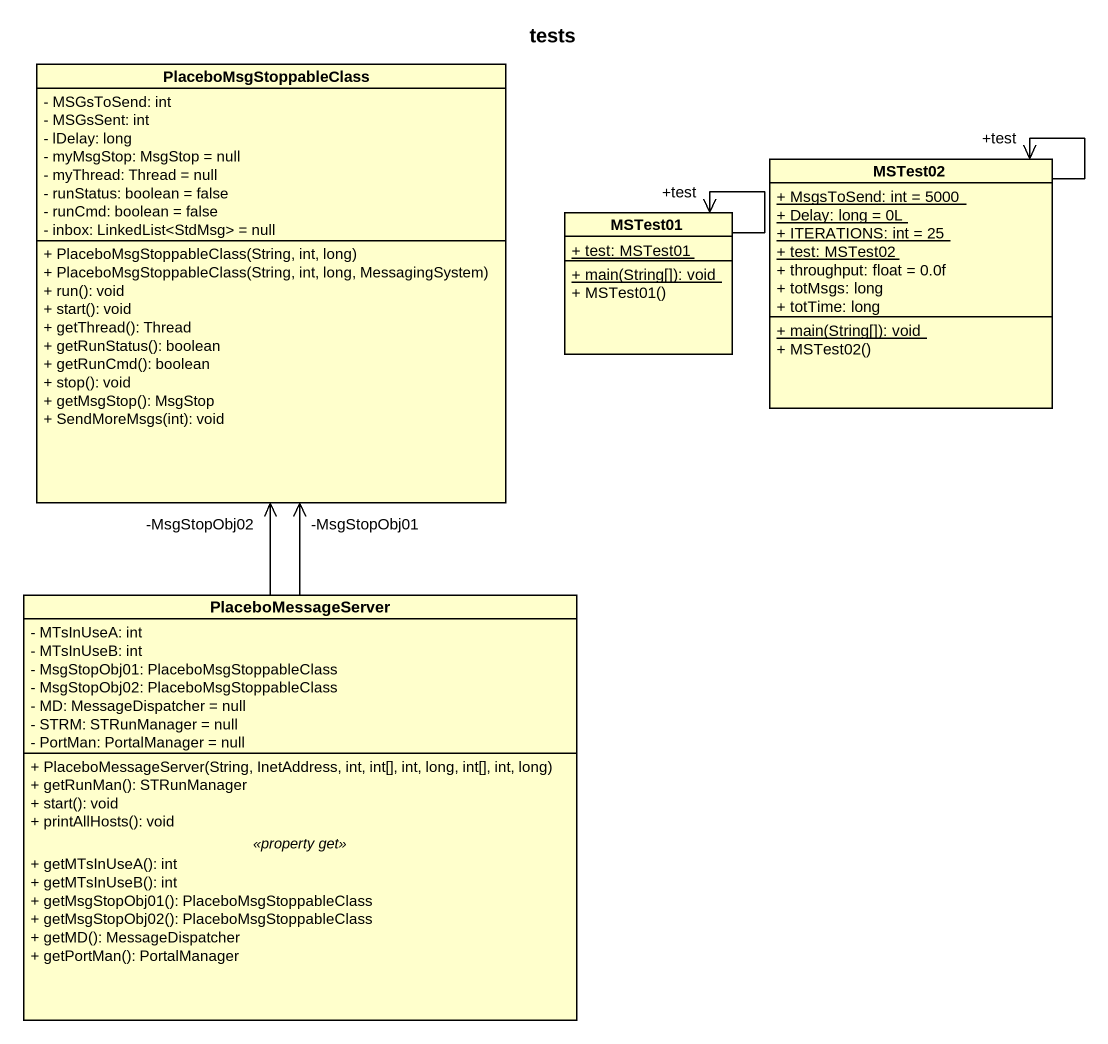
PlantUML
@startuml
title tests
hide circle
hide empty members
skinparam classAttributeIconSize 0
class PlaceboMsgStoppableClass {
  - MSGsToSend: int
  - MSGsSent: int
  - lDelay: long
  - myMsgStop: MsgStop = null
  - myThread: Thread = null
  - runStatus: boolean = false
  - runCmd: boolean = false
  - inbox: LinkedList<StdMsg> = null
  + PlaceboMsgStoppableClass(String, int, long)
  + PlaceboMsgStoppableClass(String, int, long, MessagingSystem)
  + run(): void
  + start(): void
  + getThread(): Thread
  + getRunStatus(): boolean
  + getRunCmd(): boolean
  + stop(): void
  + getMsgStop(): MsgStop
  + SendMoreMsgs(int): void
}
class MSTest02 {
  {static} + MsgsToSend: int = 5000
  {static} + Delay: long = 0L
  {static} + ITERATIONS: int = 25
  {static} + test: MSTest02
  + throughput: float = 0.0f
  + totMsgs: long
  + totTime: long
  {static} + main(String[]): void
  + MSTest02()
}
class MSTest01 {
  {static} + test: MSTest01
  {static} + main(String[]): void
  + MSTest01()
}
class PlaceboMessageServer {
  - MTsInUseA: int
  - MTsInUseB: int
  - MsgStopObj01: PlaceboMsgStoppableClass
  - MsgStopObj02: PlaceboMsgStoppableClass
  - MD: MessageDispatcher = null
  - STRM: STRunManager = null
  - PortMan: PortalManager = null
  --
  + PlaceboMessageServer(String, InetAddress, int, int[], int, long, int[], int, long)
  + getRunMan(): STRunManager
  + start(): void
  + printAllHosts(): void
  .. <<property get>> ..
  + getMTsInUseA(): int
  + getMTsInUseB(): int
  + getMsgStopObj01(): PlaceboMsgStoppableClass
  + getMsgStopObj02(): PlaceboMsgStoppableClass
  + getMD(): MessageDispatcher
  + getPortMan(): PortalManager
}
MSTest02 --> "+test" MSTest02
MSTest01 --> "+test" MSTest01
PlaceboMessageServer -up-> "-MsgStopObj01" PlaceboMsgStoppableClass
PlaceboMessageServer -up-> "-MsgStopObj02" PlaceboMsgStoppableClass
@enduml
